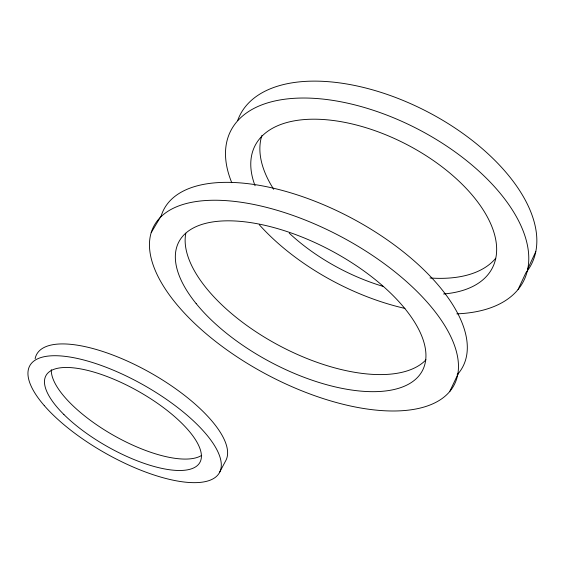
<?xml version="1.0" encoding="UTF-8"?>
<svg xmlns="http://www.w3.org/2000/svg" width="564" height="564" viewBox="0 0 564 564"><rect width="100%" height="100%" fill="white"/><g stroke="black" fill="none" stroke-linecap="round" stroke-linejoin="round"><path stroke-width="0.85" d="M518.041 289.558L525.909 272.729A163.701 88.238 27.2 0 0 429.267 112.73A163.701 88.238 27.2 0 0 237.726 120.351M527.791 268.76L535.8 251.643M449.727 391.522A169.849 78.304 27.9 0 0 275.634 209.857A169.849 78.304 27.9 0 0 186.606 315.424A169.849 78.304 27.9 0 0 449.727 391.522L458.229 373.594M219.361 472.724L225.635 460.901A108.478 39.72 29.5 0 0 144.729 369.646A108.478 39.72 29.5 0 0 35.123 358.753M151.194 232.657L161.255 215.709A168.911 79.735 27.8 0 1 352.895 218.818A168.911 79.735 27.8 0 1 457.164 374.82M201.686 455.338A88.055 32.233 29.6 0 1 113.195 435.154A88.055 32.233 29.6 0 1 51.317 369.653M425.996 359.783A136.996 64.606 27.9 0 1 280.132 346.077A136.996 64.606 27.9 0 1 185.831 233.172M255.062 185.753A133.485 70.507 27.3 0 1 328.311 119.928A133.485 70.507 27.3 0 1 482.107 208.229A133.485 70.507 27.3 0 1 443.593 293.992M383.548 286.519A133.485 70.507 27.3 0 1 289.24 233.158M495.728 258.241A132.773 71.508 27.3 0 1 430.015 277.974M273.73 189.321A132.773 71.508 27.3 0 1 261.865 135.515M231.762 182.673A164.575 87.011 27.2 0 1 321.325 98.919A164.575 87.011 27.2 0 1 512.662 210.442A164.575 87.011 27.2 0 1 456.84 313.852M404.966 308.43A164.575 87.011 27.2 0 1 259.285 224.726M44.26 405.586A108.859 39.05 29.5 0 0 211.31 479.696A108.859 39.05 29.5 0 0 118.165 372.261A108.859 39.05 29.5 0 0 44.26 405.586M63.908 414.526A88.365 31.683 29.5 0 0 197.174 465.702A88.365 31.683 29.5 0 0 107.625 376.738A88.365 31.683 29.5 0 0 63.908 414.526M196.173 303.629A137.75 63.443 27.9 0 0 412.763 381.532A137.75 63.443 27.9 0 0 292.871 233.581A137.75 63.443 27.9 0 0 196.173 303.629"/></g></svg>
